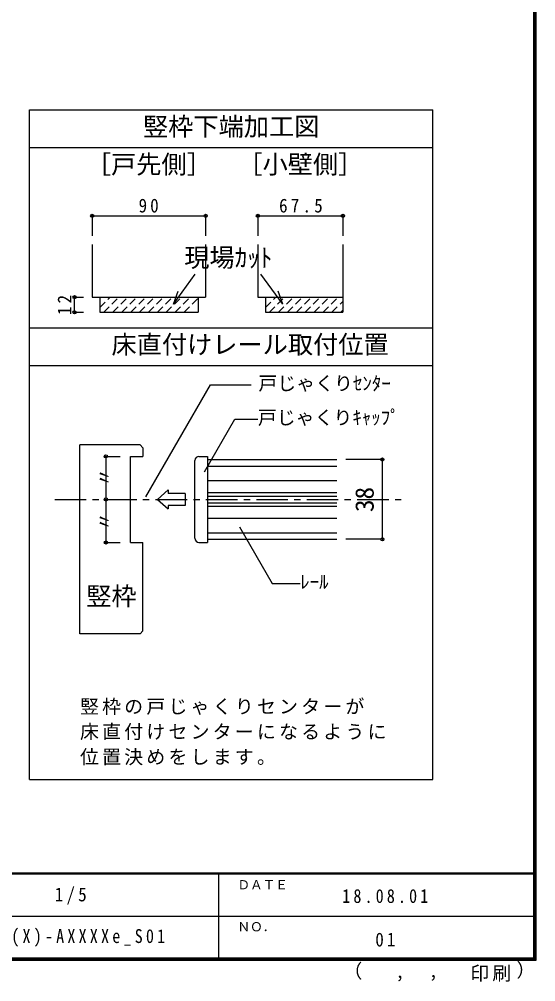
# Model space of a CAD drawing. Units: millimetres at full size, sheet at 1:5, with parts at other scales. Extents: x -973 to 977, y -718 to 696.
# Drawn here: x 567 to 977, y -718 to 46 of the extents above; entities that cross this region are included whole.
import ezdxf
from ezdxf.enums import TextEntityAlignment as Align

# ---------------------------------------------------------------- set-up
doc = ezdxf.new("R2010")
doc.units = ezdxf.units.MM
doc.header["$LTSCALE"] = 5
doc.header["$PDMODE"] = 32
doc.header["$PDSIZE"] = 2.5
doc.linetypes.add('CHAIN1', pattern=[8, 5, -1, 1, -1])
doc.linetypes.add('DASHED1', pattern=[1.8, 1.2, -0.6])
for name, color, linetype in [('0-4_枠', 3, 'Continuous'), ('0-A_文字', 7, 'Continuous'), ('0-B_寸法', 7, 'Continuous'), ('0-C_ハッチ', 4, 'DASHED1'), ('2-1_通り芯', 4, 'CHAIN1'), ('2-4_枠', 3, 'Continuous'), ('2-7_金物', 4, 'Continuous'), ('2-A_文字', 7, 'Continuous'), ('2-B_寸法', 4, 'Continuous'), ('F-1_枠', 6, 'Continuous'), ('F-A_文字', 7, 'Continuous')]:
    doc.layers.add(name, color=color, linetype=linetype)
doc.styles.add('ＭＳ ゴシック', font='')
doc.styles.get('ＭＳ ゴシック').set_extended_font_data('MS Gothic')

msp = doc.modelspace()

# ---------------------------------------------------------------- linework, layer by layer
at = {"layer": '0-4_枠'}
for p, q in [((624.653, -132.577), (624.653, -174.264)), ((714.653, -132.577), (714.653, -174.264)), ((756.118, -132.577), (756.118, -174.264)), ((823.618, -132.577), (823.618, -186.264)), ((624.653, -174.264), (708.653, -174.264)), ((708.653, -174.264), (708.653, -186.264)), ((708.653, -174.264), (714.653, -174.264)), ((756.118, -174.264), (823.618, -174.264))]:
    msp.add_line(p, q, dxfattribs=at)
for points in [[(630.653, -174.264), (630.653, -186.264), (708.653, -186.264)], [(762.118, -174.264), (762.118, -186.264), (823.618, -186.264)]]:
    msp.add_lwpolyline(points, dxfattribs=at)
at = {"layer": '0-A_文字', "color": 3}
for p, q in [((574.986, -557.192), (574.986, -25.5)), ((574.986, -25.5), (894.986, -25.5)), ((894.986, -557.192), (894.986, -25.5)), ((574.986, -55.5), (894.986, -55.5)), ((574.986, -198.604), (894.986, -198.604)), ((574.986, -228.604), (894.986, -228.604)), ((574.986, -557.192), (894.986, -557.192))]:
    msp.add_line(p, q, dxfattribs=at)
at = {"layer": '0-A_文字'}
for p, q in [((689.186, -179.743), (706.443, -155.87)), ((775.884, -179.743), (758.627, -155.87)), ((689.186, -179.743), (692.933, -169.436)), ((775.884, -179.743), (772.137, -169.436))]:
    msp.add_line(p, q, dxfattribs=at)
at = {"layer": '0-B_寸法', "color": 4}
for p, q in [((624.653, -109.708), (714.653, -109.708)), ((624.653, -109.708), (624.653, -125.668)), ((714.653, -109.708), (714.653, -125.668)), ((756.118, -109.708), (823.618, -109.708)), ((756.118, -109.708), (756.118, -125.668)), ((823.618, -109.708), (823.618, -125.668)), ((610.694, -174.264), (617.649, -174.264)), ((610.694, -186.264), (610.694, -174.264)), ((610.694, -186.264), (617.649, -186.264))]:
    msp.add_line(p, q, dxfattribs=at)
at = {"layer": '0-B_寸法'}
for p in [(624.653, -109.708), (714.653, -109.708), (756.118, -109.708), (823.618, -109.708), (610.694, -174.264), (610.694, -186.264)]:
    msp.add_point(p, dxfattribs=at)
at = {"layer": '0-C_ハッチ'}
for p, q in [((630.653, -182.537), (638.926, -174.264)), ((633.998, -186.264), (645.998, -174.264)), ((641.069, -186.264), (653.069, -174.264)), ((648.14, -186.264), (660.14, -174.264)), ((655.211, -186.264), (667.211, -174.264)), ((662.282, -186.264), (674.282, -174.264)), ((669.353, -186.264), (681.353, -174.264)), ((676.424, -186.264), (688.424, -174.264)), ((683.495, -186.264), (695.495, -174.264)), ((690.566, -186.264), (702.566, -174.264)), ((697.637, -186.264), (708.653, -175.248)), ((762.118, -182.537), (770.392, -174.264)), ((765.463, -186.264), (777.463, -174.264)), ((772.534, -186.264), (784.534, -174.264)), ((779.605, -186.264), (791.605, -174.264)), ((786.676, -186.264), (798.676, -174.264)), ((793.747, -186.264), (805.747, -174.264)), ((800.818, -186.264), (812.818, -174.264)), ((807.889, -186.264), (819.889, -174.264)), ((814.961, -186.264), (823.618, -177.606)), ((822.032, -186.264), (823.618, -184.677))]:
    msp.add_line(p, q, dxfattribs=at)
at = {"layer": '2-1_通り芯'}
msp.add_line((594.986, -334.862), (874.986, -334.862), dxfattribs=at)
at = {"layer": '2-4_枠'}
for p, q in [((664.986, -293.885), (664.986, -300.695)), ((654.986, -300.695), (664.986, -300.695)), ((654.986, -369.028), (654.986, -300.695)), ((654.986, -369.028), (664.986, -369.028)), ((664.986, -439.171), (664.986, -369.028)), ((662.629, -441.528), (664.986, -439.171))]:
    msp.add_line(p, q, dxfattribs=at)
for points in [[(664.986, -293.885), (662.629, -291.528), (614.986, -291.528)], [(662.629, -441.528), (614.986, -441.528), (614.986, -291.528)]]:
    msp.add_lwpolyline(points, dxfattribs=at)
at = {"layer": '2-7_金物'}
for p, q in [((706.087, -365.695), (706.087, -304.028)), ((709.42, -300.695), (716.087, -300.695)), ((716.087, -300.695), (716.087, -369.028)), ((716.087, -308.414), (818.852, -308.414)), ((716.087, -319.862), (818.852, -319.862)), ((676.572, -334.862), (684.855, -327.269)), ((684.855, -327.269), (684.855, -330.03)), ((676.572, -334.862), (684.855, -342.454)), ((698.429, -330.03), (684.855, -330.03)), ((698.429, -330.03), (698.429, -339.693)), ((716.087, -329.481), (818.852, -329.481)), ((684.855, -339.693), (684.855, -342.454)), ((698.429, -339.693), (684.855, -339.693)), ((716.087, -340.243), (818.852, -340.243)), ((716.087, -349.862), (818.852, -349.862)), ((716.087, -361.309), (818.852, -361.309)), ((709.42, -369.028), (716.087, -369.028))]:
    msp.add_line(p, q, dxfattribs=at)
at = {"layer": '2-7_金物', "color": 7}
for p, q in [((716.087, -303.195), (716.087, -366.528)), ((716.087, -303.195), (818.852, -303.195)), ((716.087, -332.195), (818.852, -332.195)), ((716.087, -337.528), (818.852, -337.528)), ((716.087, -366.528), (818.852, -366.528))]:
    msp.add_line(p, q, dxfattribs=at)
at = {"layer": '2-7_金物'}
for centre, start, end in [((709.42, -304.028), 90, 180), ((709.42, -365.695), 180, 270)]:
    msp.add_arc(centre, 3.333, start, end, dxfattribs=at)
at = {"layer": '2-A_文字'}
for p, q in [((667.287, -332.727), (718.536, -243.961)), ((718.536, -243.961), (750.882, -243.961)), ((713.904, -312.839), (737.99, -271.121)), ((737.99, -271.121), (756.122, -271.121)), ((741.582, -356.633), (767.49, -401.506)), ((767.49, -401.506), (789.724, -401.506))]:
    msp.add_line(p, q, dxfattribs=at)
msp.add_point((635.543, -334.862), dxfattribs=at)
at = {"layer": '2-B_寸法'}
for p, q in [((635.543, -300.695), (646.932, -300.695)), ((635.543, -300.695), (635.543, -369.028)), ((854.986, -303.195), (825.922, -303.195)), ((854.986, -366.528), (854.986, -303.195)), ((854.986, -366.528), (825.922, -366.528)), ((635.543, -369.028), (646.932, -369.028))]:
    msp.add_line(p, q, dxfattribs=at)
at = {"layer": '2-B_寸法', "color": 7}
for p in [(635.543, -300.695), (854.986, -303.195), (854.986, -366.528), (635.543, -369.028)]:
    msp.add_point(p, dxfattribs=at)
at = {"layer": 'F-1_枠'}
for p, q in [((974.986, 695.833), (974.986, -700.833)), ((975.82, 695.833), (975.82, -700.833)), ((976.653, 695.833), (976.653, -700.833)), ((976.653, -631.667), (-973.347, -631.667)), ((976.653, -632.5), (-973.347, -632.5)), ((724.986, -632.5), (724.986, -699.167)), ((1.653, -665.833), (974.986, -665.834)), ((976.653, -699.167), (-973.347, -699.167)), ((976.653, -700), (-973.347, -700)), ((976.653, -700.833), (-973.347, -700.833))]:
    msp.add_line(p, q, dxfattribs=at)

# ---------------------------------------------------------------- texts
at = {"layer": '0-A_文字', "style": 'ＭＳ ゴシック'}
for s, p in [('竪枠下端加工図', (664.986, -50.5)), ('［戸先側］', (619.653, -80.5)), ('［小壁側］', (739.868, -80.5)), ('現場ｶｯﾄ', (697.745, -154.594)), ('床直付けレール取付位置', (639.986, -223.604))]:
    msp.add_text(s, height=14.66, dxfattribs=at).set_placement(p, align=Align.BOTTOM_LEFT)
at = {"layer": '0-B_寸法', "char_height": 11, "attachment_point": 7, "style": 'ＭＳ ゴシック'}
for s, insert in [('\\T1.36;\\W0.9;90', (661.528, -107.208)), ('\\T1.38;\\W0.9;67.5', (772.993, -107.208))]:
    msp.add_mtext(s, dxfattribs=dict(at, insert=insert))
at = {"layer": '0-B_寸法', "insert": (608.194, -188.389), "char_height": 11, "attachment_point": 7, "rotation": 90, "style": 'ＭＳ ゴシック'}
msp.add_mtext('\\T1.36;\\W0.9;12', dxfattribs=at)
at = {"layer": '2-A_文字', "style": 'ＭＳ ゴシック'}
for s, height, p in [('戸じゃくりｾﾝﾀｰ', 11, (756.583, -251.461)), ('戸じゃくりｷｬｯﾌﾟ', 11, (756.122, -278.621)), ('ﾚｰﾙ', 11, (789.724, -409.006)), ('竪枠', 14.66, (619.986, -423.342))]:
    msp.add_text(s, height=height, dxfattribs=at).set_placement(p, align=Align.BOTTOM_LEFT)
for p in [(643.043, -324.862), (643.043, -359.862)]:
    msp.add_text('〃', height=11, rotation=90, dxfattribs=at).set_placement(p, align=Align.BOTTOM_LEFT)
at = {"layer": '2-A_文字', "char_height": 11, "attachment_point": 7, "style": 'ＭＳ ゴシック'}
for s, insert in [('\\T1.17;竪枠の戸じゃくりセンターが', (614.986, -506)), ('\\T1.17;床直付けセンターになるように', (614.986, -526)), ('\\T1.17;位置決めをします。', (614.986, -546))]:
    msp.add_mtext(s, dxfattribs=dict(at, insert=insert))
at = {"layer": '2-B_寸法', "color": 7, "style": 'ＭＳ ゴシック'}
msp.add_text('38', height=14.66, rotation=90, dxfattribs=at).set_placement((852.486, -344.862), align=Align.BOTTOM_LEFT)
at = {"layer": 'F-A_文字', "style": 'ＭＳ ゴシック'}
for s, height, p in [('ＤＡＴＥ', 7.331, (739.986, -646.667)), ('ＮＯ．', 7.331, (739.986, -680.001)), ('（', 11, (823.992, -718.052)), ('）', 11, (961.387, -717.355)), (',', 11, (865.199, -718.052)), (',', 11, (891.686, -717.588))]:
    msp.add_text(s, height=height, dxfattribs=at).set_placement(p, align=Align.BOTTOM_LEFT)
at = {"layer": 'F-A_文字', "char_height": 11, "attachment_point": 7, "style": 'ＭＳ ゴシック'}
for s, insert in [('\\T1.38;\\W0.9;1/5', (594.986, -656.667)), ('\\T1.39;\\W0.85;18.08.01', (823.111, -655.417)), ('\\T1.4;\\W0.85;F05(X)-AXXXXe_S01', (533.736, -690.001)), ('\\T1.36;\\W0.9;01', (849.361, -690.001)), ('\\T1.17;印刷', (924.678, -717.82))]:
    msp.add_mtext(s, dxfattribs=dict(at, insert=insert))

doc.saveas('drawing.dxf')
